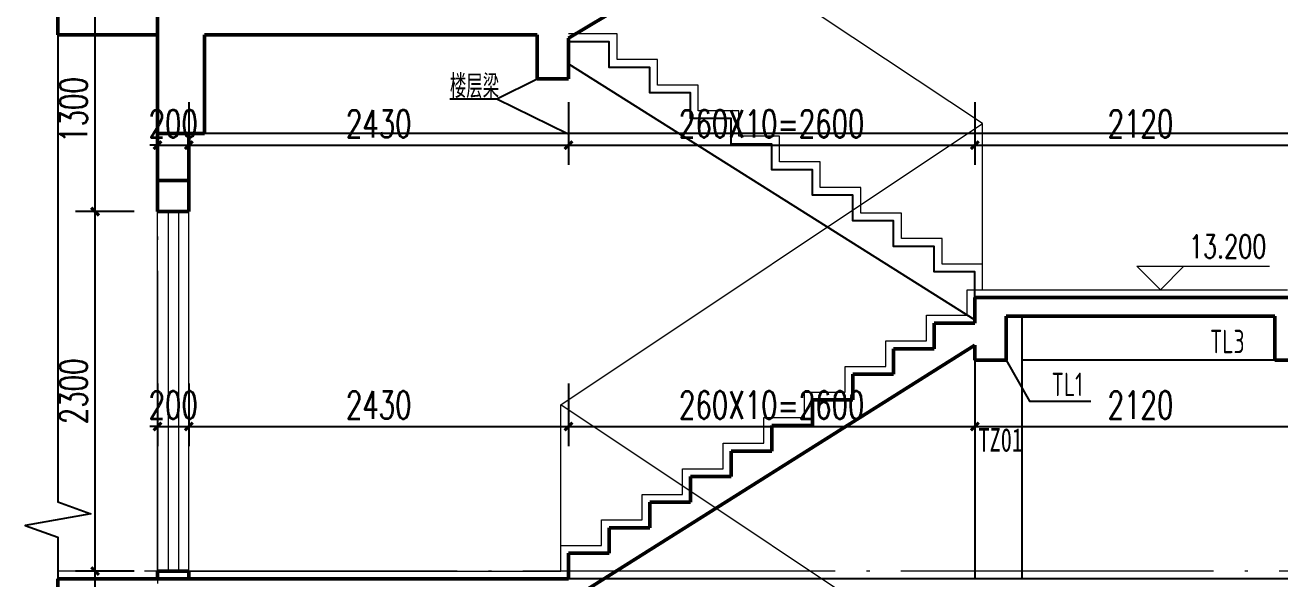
# Model space of a CAD drawing. Extents: x 3968514 to 5230306, y -516551 to -228246.
# Drawn here: x 5138046 to 5146076, y -477822 to -474278 of the extents above; entities that cross this region are included whole.
import ezdxf
from ezdxf.enums import TextEntityAlignment as Align

# ---------------------------------------------------------------- set-up
doc = ezdxf.new("R2010")
doc.units = 0
doc.header["$LTSCALE"] = 1000
doc.header["$MEASUREMENT"] = 0
doc.linetypes.add('DOTE', pattern=[2.42, 2, -0.2, 0.02, -0.2])
for name, color, linetype, lineweight in [('2-立面栏杆', 109, 'Continuous', 9), ('3-粉刷线', 71, 'Continuous', 13), ('DIM_ELEV', 3, 'Continuous', 15), ('DOTE', 1, 'DOTE', 9), ('PUB_DIM', 3, 'Continuous', 15), ('WALL', 140, 'Continuous', 50), ('WINDOW', 2, 'Continuous', 20)]:
    doc.layers.add(name, color=color, linetype=linetype, lineweight=lineweight)
for name, color, linetype in [('DIM_SYMB', 3, 'Continuous'), ('JG-墙柱', 6, 'Continuous'), ('JG-大样-文字', 3, 'Continuous'), ('PUB_TEXT', 7, 'Continuous'), ('S_E_STAIR', 4, 'Continuous'), ('STAIR', 2, 'Continuous')]:
    doc.layers.add(name, color=color, linetype=linetype)
doc.styles.add('_TCH_DIM', font='SIMPLEX', dxfattribs={"bigfont": 'GBCBIG'})
doc.styles.add('DIM_FONT', font='SIMPLEX', dxfattribs={"width": 0.7, "bigfont": 'GBCBIG'})
doc.styles.add('TSSD', font='tssdeng.shx', dxfattribs={"bigfont": 'hztxt.shx'})
doc.styles.add('样式 1', font='')
doc.styles.get('样式 1').set_extended_font_data('FangSong_GB2312')
doc.dimstyles.new('_TCH_ARCH&&50', dxfattribs={"dimscale": 0.5, "dimtxt": 350, "dimasz": 100, "dimexe": 250, "dimexo": 300, "dimgap": 100, "dimtad": 1, "dimdec": 0, "dimzin": 0, "dimdsep": 46, "dimtxsty": 'DIM_FONT', "dimblk": 'ARCHTICK', "dimcen": 0.09, "dimclrt": 7, "dimazin": 2, "dimtfac": 1, "dimtdec": 0, "dimtix": 1, "dimtmove": 2, "dimatfit": 3, "dimfxl": 1, "dimtolj": 1, "dimtzin": 0, "dimarcsym": 0})

# ---------------------------------------------------------------- blocks, each defined once
blk = doc.blocks.new('$TCHSYS$WIN2D')
for p, q in [((-0.5, 0.5), (0.5, 0.5)), ((-0.5, 0.5), (-0.5, -0.5)), ((0.5, 0.5), (0.5, -0.5)), ((0.5, 0.1667), (-0.5, 0.1667)), ((0.5, -0.1667), (-0.5, -0.1667)), ((-0.5, -0.5), (0.5, -0.5))]:
    blk.add_line(p, q)
blk = doc.blocks.new('_ArchTick')
at = {"color": 0, "linetype": 'ByBlock', "const_width": 0.4}
blk.add_lwpolyline([(-0.5, -0.5), (0.5, 0.5)], dxfattribs=at)
blk = doc.blocks.new('*D883')
at = {"layer": 'Defpoints', "color": 0, "transparency": 16777216}
for p in [(5138493.5, -477771.7), (5138893.5, -477771.7), (5138893.5, -479071.7)]:
    blk.add_point(p, dxfattribs=at)
at = {"layer": 'PUB_DIM', "color": 0, "lineweight": -2, "transparency": 16777216}
for p, q in [((5138743.5, -477771.7), (5138368.5, -477771.7)), ((5138493.5, -479071.7), (5138493.5, -477771.7)), ((5138743.5, -479071.7), (5138368.5, -479071.7))]:
    blk.add_line(p, q, dxfattribs=at)
at = {"layer": 'PUB_DIM', "color": 0, "lineweight": -2, "transparency": 16777216, "xscale": 50, "yscale": 50, "zscale": 50}
for p, rotation in [((5138493.5, -477771.7), 90), ((5138493.5, -479071.7), 270)]:
    blk.add_blockref('_ArchTick', p, dxfattribs=dict(at, rotation=rotation))
at = {"layer": 'PUB_DIM', "color": 7, "transparency": 16777216, "insert": (5138356, -478421.7), "char_height": 175, "attachment_point": 5, "rotation": 90, "style": 'DIM_FONT'}
blk.add_mtext('\\A1;1300', dxfattribs=at)
blk = doc.blocks.new('*D884')
at = {"layer": 'Defpoints', "color": 0, "transparency": 16777216}
for p in [(5138493.5, -475471.7), (5138893.5, -475471.7), (5138893.5, -477771.7)]:
    blk.add_point(p, dxfattribs=at)
at = {"layer": 'PUB_DIM', "color": 0, "lineweight": -2, "transparency": 16777216}
for p, q in [((5138743.5, -475471.7), (5138368.5, -475471.7)), ((5138493.5, -477771.7), (5138493.5, -475471.7)), ((5138743.5, -477771.7), (5138368.5, -477771.7))]:
    blk.add_line(p, q, dxfattribs=at)
at = {"layer": 'PUB_DIM', "color": 0, "lineweight": -2, "transparency": 16777216, "xscale": 50, "yscale": 50, "zscale": 50}
for p, rotation in [((5138493.5, -475471.7), 90), ((5138493.5, -477771.7), 270)]:
    blk.add_blockref('_ArchTick', p, dxfattribs=dict(at, rotation=rotation))
at = {"layer": 'PUB_DIM', "color": 7, "transparency": 16777216, "insert": (5138356, -476621.7), "char_height": 175, "attachment_point": 5, "rotation": 90, "style": 'DIM_FONT'}
blk.add_mtext('\\A1;2300', dxfattribs=at)
blk = doc.blocks.new('*D885')
at = {"layer": 'Defpoints', "color": 0, "transparency": 16777216}
for p in [(5138493.5, -474171.7), (5138893.5, -474171.7), (5138893.5, -475471.7)]:
    blk.add_point(p, dxfattribs=at)
at = {"layer": 'PUB_DIM', "color": 0, "lineweight": -2, "transparency": 16777216}
for p, q in [((5138743.5, -474171.7), (5138368.5, -474171.7)), ((5138493.5, -475471.7), (5138493.5, -474171.7)), ((5138743.5, -475471.7), (5138368.5, -475471.7))]:
    blk.add_line(p, q, dxfattribs=at)
at = {"layer": 'PUB_DIM', "color": 0, "lineweight": -2, "transparency": 16777216, "xscale": 50, "yscale": 50, "zscale": 50}
for p, rotation in [((5138493.5, -474171.7), 90), ((5138493.5, -475471.7), 270)]:
    blk.add_blockref('_ArchTick', p, dxfattribs=dict(at, rotation=rotation))
at = {"layer": 'PUB_DIM', "color": 7, "transparency": 16777216, "insert": (5138356, -474821.7), "char_height": 175, "attachment_point": 5, "rotation": 90, "style": 'DIM_FONT'}
blk.add_mtext('\\A1;1300', dxfattribs=at)
blk = doc.blocks.new('*D920')
at = {"layer": 'Defpoints', "color": 0, "transparency": 16777216}
for p in [(5144123.7, -474621.7), (5146243.6, -474621.7), (5146243.6, -475046.7)]:
    blk.add_point(p, dxfattribs=at)
at = {"layer": 'PUB_DIM', "color": 0, "lineweight": -2, "transparency": 16777216}
for p, q in [((5144123.7, -474771.7), (5144123.7, -475171.7)), ((5146243.6, -474771.7), (5146243.6, -475171.7)), ((5144123.7, -475046.7), (5146243.6, -475046.7))]:
    blk.add_line(p, q, dxfattribs=at)
at = {"layer": 'PUB_DIM', "color": 0, "lineweight": -2, "transparency": 16777216, "xscale": 50, "yscale": 50, "zscale": 50, "rotation": 180}
blk.add_blockref('_ArchTick', (5144123.7, -475046.7), dxfattribs=at)
at = {"layer": 'PUB_DIM', "color": 0, "lineweight": -2, "transparency": 16777216, "xscale": 50, "yscale": 50, "zscale": 50}
blk.add_blockref('_ArchTick', (5146243.6, -475046.7), dxfattribs=at)
at = {"layer": 'PUB_DIM', "color": 7, "transparency": 16777216, "insert": (5145183.7, -474909.2), "char_height": 175, "attachment_point": 5, "style": 'DIM_FONT'}
blk.add_mtext('\\A1;2120', dxfattribs=at)
blk = doc.blocks.new('*D921')
at = {"layer": 'Defpoints', "color": 0, "transparency": 16777216}
for p in [(5141523.7, -474621.7), (5144123.7, -474621.7), (5144123.7, -475046.7)]:
    blk.add_point(p, dxfattribs=at)
at = {"layer": 'PUB_DIM', "color": 0, "lineweight": -2, "transparency": 16777216}
for p, q in [((5141523.7, -474771.7), (5141523.7, -475171.7)), ((5144123.7, -474771.7), (5144123.7, -475171.7)), ((5141523.7, -475046.7), (5144123.7, -475046.7))]:
    blk.add_line(p, q, dxfattribs=at)
at = {"layer": 'PUB_DIM', "color": 0, "lineweight": -2, "transparency": 16777216, "xscale": 50, "yscale": 50, "zscale": 50, "rotation": 180}
blk.add_blockref('_ArchTick', (5141523.7, -475046.7), dxfattribs=at)
at = {"layer": 'PUB_DIM', "color": 0, "lineweight": -2, "transparency": 16777216, "xscale": 50, "yscale": 50, "zscale": 50}
blk.add_blockref('_ArchTick', (5144123.7, -475046.7), dxfattribs=at)
at = {"layer": 'PUB_DIM', "color": 7, "transparency": 16777216, "insert": (5142823.7, -474909.2), "char_height": 175, "attachment_point": 5, "style": 'DIM_FONT'}
blk.add_mtext('\\A1;260X10=2600', dxfattribs=at)
blk = doc.blocks.new('*D922')
at = {"layer": 'Defpoints', "color": 0, "transparency": 16777216}
for p in [(5139093.5, -474621.7), (5141523.7, -474621.7), (5141523.7, -475046.7)]:
    blk.add_point(p, dxfattribs=at)
at = {"layer": 'PUB_DIM', "color": 0, "lineweight": -2, "transparency": 16777216}
for p, q in [((5139093.5, -474771.7), (5139093.5, -475171.7)), ((5141523.7, -474771.7), (5141523.7, -475171.7)), ((5139093.5, -475046.7), (5141523.7, -475046.7))]:
    blk.add_line(p, q, dxfattribs=at)
at = {"layer": 'PUB_DIM', "color": 0, "lineweight": -2, "transparency": 16777216, "xscale": 50, "yscale": 50, "zscale": 50, "rotation": 180}
blk.add_blockref('_ArchTick', (5139093.5, -475046.7), dxfattribs=at)
at = {"layer": 'PUB_DIM', "color": 0, "lineweight": -2, "transparency": 16777216, "xscale": 50, "yscale": 50, "zscale": 50}
blk.add_blockref('_ArchTick', (5141523.7, -475046.7), dxfattribs=at)
at = {"layer": 'PUB_DIM', "color": 7, "transparency": 16777216, "insert": (5140308.6, -474909.2), "char_height": 175, "attachment_point": 5, "style": 'DIM_FONT'}
blk.add_mtext('\\A1;2430', dxfattribs=at)
blk = doc.blocks.new('*D923')
at = {"layer": 'Defpoints', "color": 0, "transparency": 16777216}
for p in [(5138893.5, -474621.7), (5139093.5, -474621.7), (5139093.5, -475046.7)]:
    blk.add_point(p, dxfattribs=at)
at = {"layer": 'PUB_DIM', "color": 0, "lineweight": -2, "transparency": 16777216}
for p, q in [((5138893.5, -474771.7), (5138893.5, -475171.7)), ((5139093.5, -474771.7), (5139093.5, -475171.7)), ((5138893.5, -475046.7), (5138843.5, -475046.7)), ((5138893.5, -475046.7), (5139093.5, -475046.7)), ((5139093.5, -475046.7), (5139143.5, -475046.7))]:
    blk.add_line(p, q, dxfattribs=at)
at = {"layer": 'PUB_DIM', "color": 0, "lineweight": -2, "transparency": 16777216, "xscale": 50, "yscale": 50, "zscale": 50}
blk.add_blockref('_ArchTick', (5138893.5, -475046.7), dxfattribs=at)
at = {"layer": 'PUB_DIM', "color": 0, "lineweight": -2, "transparency": 16777216, "xscale": 50, "yscale": 50, "zscale": 50, "rotation": 180}
blk.add_blockref('_ArchTick', (5139093.5, -475046.7), dxfattribs=at)
at = {"layer": 'PUB_DIM', "color": 7, "transparency": 16777216, "insert": (5138993.5, -474909.2), "char_height": 175, "attachment_point": 5, "style": 'DIM_FONT'}
blk.add_mtext('\\A1;200', dxfattribs=at)
blk = doc.blocks.new('*D925')
at = {"layer": 'Defpoints', "color": 0, "transparency": 16777216}
for p in [(5144123.7, -476421.6), (5146243.6, -476421.6), (5146243.6, -476846.6)]:
    blk.add_point(p, dxfattribs=at)
at = {"layer": 'PUB_DIM', "color": 0, "lineweight": -2, "transparency": 16777216}
for p, q in [((5144123.7, -476571.6), (5144123.7, -476971.6)), ((5146243.6, -476571.6), (5146243.6, -476971.6)), ((5144123.7, -476846.6), (5146243.6, -476846.6))]:
    blk.add_line(p, q, dxfattribs=at)
at = {"layer": 'PUB_DIM', "color": 0, "lineweight": -2, "transparency": 16777216, "xscale": 50, "yscale": 50, "zscale": 50, "rotation": 180}
blk.add_blockref('_ArchTick', (5144123.7, -476846.6), dxfattribs=at)
at = {"layer": 'PUB_DIM', "color": 0, "lineweight": -2, "transparency": 16777216, "xscale": 50, "yscale": 50, "zscale": 50}
blk.add_blockref('_ArchTick', (5146243.6, -476846.6), dxfattribs=at)
at = {"layer": 'PUB_DIM', "color": 7, "transparency": 16777216, "insert": (5145183.7, -476709.1), "char_height": 175, "attachment_point": 5, "style": 'DIM_FONT'}
blk.add_mtext('\\A1;2120', dxfattribs=at)
blk = doc.blocks.new('*D926')
at = {"layer": 'Defpoints', "color": 0, "transparency": 16777216}
for p in [(5141523.7, -476421.6), (5144123.7, -476421.6), (5144123.7, -476846.6)]:
    blk.add_point(p, dxfattribs=at)
at = {"layer": 'PUB_DIM', "color": 0, "lineweight": -2, "transparency": 16777216}
for p, q in [((5141523.7, -476571.6), (5141523.7, -476971.6)), ((5144123.7, -476571.6), (5144123.7, -476971.6)), ((5141523.7, -476846.6), (5144123.7, -476846.6))]:
    blk.add_line(p, q, dxfattribs=at)
at = {"layer": 'PUB_DIM', "color": 0, "lineweight": -2, "transparency": 16777216, "xscale": 50, "yscale": 50, "zscale": 50, "rotation": 180}
blk.add_blockref('_ArchTick', (5141523.7, -476846.6), dxfattribs=at)
at = {"layer": 'PUB_DIM', "color": 0, "lineweight": -2, "transparency": 16777216, "xscale": 50, "yscale": 50, "zscale": 50}
blk.add_blockref('_ArchTick', (5144123.7, -476846.6), dxfattribs=at)
at = {"layer": 'PUB_DIM', "color": 7, "transparency": 16777216, "insert": (5142823.7, -476709.1), "char_height": 175, "attachment_point": 5, "style": 'DIM_FONT'}
blk.add_mtext('\\A1;260X10=2600', dxfattribs=at)
blk = doc.blocks.new('*D927')
at = {"layer": 'Defpoints', "color": 0, "transparency": 16777216}
for p in [(5139093.6, -476421.6), (5141523.7, -476421.6), (5141523.7, -476846.6)]:
    blk.add_point(p, dxfattribs=at)
at = {"layer": 'PUB_DIM', "color": 0, "lineweight": -2, "transparency": 16777216}
for p, q in [((5139093.6, -476571.6), (5139093.6, -476971.6)), ((5141523.7, -476571.6), (5141523.7, -476971.6)), ((5139093.6, -476846.6), (5141523.7, -476846.6))]:
    blk.add_line(p, q, dxfattribs=at)
at = {"layer": 'PUB_DIM', "color": 0, "lineweight": -2, "transparency": 16777216, "xscale": 50, "yscale": 50, "zscale": 50, "rotation": 180}
blk.add_blockref('_ArchTick', (5139093.6, -476846.6), dxfattribs=at)
at = {"layer": 'PUB_DIM', "color": 0, "lineweight": -2, "transparency": 16777216, "xscale": 50, "yscale": 50, "zscale": 50}
blk.add_blockref('_ArchTick', (5141523.7, -476846.6), dxfattribs=at)
at = {"layer": 'PUB_DIM', "color": 7, "transparency": 16777216, "insert": (5140308.6, -476709.1), "char_height": 175, "attachment_point": 5, "style": 'DIM_FONT'}
blk.add_mtext('\\A1;2430', dxfattribs=at)
blk = doc.blocks.new('*D928')
at = {"layer": 'Defpoints', "color": 0, "transparency": 16777216}
for p in [(5138893.5, -476421.6), (5139093.6, -476421.6), (5139093.6, -476846.6)]:
    blk.add_point(p, dxfattribs=at)
at = {"layer": 'PUB_DIM', "color": 0, "lineweight": -2, "transparency": 16777216}
for p, q in [((5138893.5, -476571.6), (5138893.5, -476971.6)), ((5139093.6, -476571.6), (5139093.6, -476971.6)), ((5138893.5, -476846.6), (5138843.5, -476846.6)), ((5138893.5, -476846.6), (5139093.6, -476846.6)), ((5139093.6, -476846.6), (5139143.6, -476846.6))]:
    blk.add_line(p, q, dxfattribs=at)
at = {"layer": 'PUB_DIM', "color": 0, "lineweight": -2, "transparency": 16777216, "xscale": 50, "yscale": 50, "zscale": 50}
blk.add_blockref('_ArchTick', (5138893.5, -476846.6), dxfattribs=at)
at = {"layer": 'PUB_DIM', "color": 0, "lineweight": -2, "transparency": 16777216, "xscale": 50, "yscale": 50, "zscale": 50, "rotation": 180}
blk.add_blockref('_ArchTick', (5139093.6, -476846.6), dxfattribs=at)
at = {"layer": 'PUB_DIM', "color": 7, "transparency": 16777216, "insert": (5138993.5, -476709.1), "char_height": 175, "attachment_point": 5, "style": 'DIM_FONT'}
blk.add_mtext('\\A1;200', dxfattribs=at)

msp = doc.modelspace()

# ---------------------------------------------------------------- linework, layer by layer
at = {"layer": '2-立面栏杆'}
for points in [[(5141473.68638, -484510.14056), (5144693.68638, -482410.12056), (5141473.68638, -480308.00056), (5144173.68638, -478507.96056), (5141473.68638, -476708.00056), (5144173.68638, -474907.96056), (5141473.68638, -473115.91056), (5144693.68638, -471090.90056), (5141458.68638, -469227.64144)], [(5144173.68638, -475807.96056), (5144173.68638, -474907.96056)], [(5141473.68638, -477608.00056), (5141473.68638, -476708.00056)]]:
    msp.add_lwpolyline(points, dxfattribs=at)
at = {"layer": '3-粉刷线'}
for points in [[(5144173.68638, -475971.60056), (5144173.68638, -475807.96056), (5143913.68638, -475807.96056), (5143913.68638, -475644.32056), (5143653.68638, -475644.32056), (5143653.68638, -475480.68056), (5143393.68638, -475480.68056), (5143393.68638, -475317.04056), (5143133.68638, -475317.04056), (5143133.68638, -475153.40056), (5142873.68638, -475153.40056), (5142873.68638, -474989.76056), (5142613.68638, -474989.76056), (5142613.68638, -474826.12056), (5142353.68638, -474826.12056), (5142353.68638, -474662.48056), (5142093.68638, -474662.48056), (5142093.68638, -474498.84056), (5141833.68638, -474498.84056), (5141833.68638, -474335.20056), (5141523.68638, -474335.20056)], [(5139093.57296, -477771.64438), (5141473.68638, -477771.64056), (5141473.68638, -477608.00056), (5141733.68638, -477608.00056), (5141733.68638, -477444.36056), (5141993.68638, -477444.36056), (5141993.68638, -477280.72056), (5142253.68638, -477280.72056), (5142253.68638, -477117.08056), (5142513.68638, -477117.08056), (5142513.68638, -476953.44056), (5142773.68638, -476953.44056), (5142773.68638, -476789.80056), (5143033.68638, -476789.80056), (5143033.68638, -476626.16056), (5143293.68638, -476626.16056), (5143293.68638, -476462.52056), (5143553.68638, -476462.52056), (5143553.68638, -476298.88056), (5143813.68638, -476298.88056), (5143813.68638, -476135.24056), (5144073.68638, -476135.24056), (5144073.68638, -475971.60056), (5146123.56438, -475971.60056)]]:
    msp.add_lwpolyline(points, dxfattribs=at)
at = {"layer": 'DIM_ELEV'}
for p, q in [((5145311.15588, -475971.60056), (5145161.15588, -475821.60056)), ((5145161.15588, -475821.60056), (5146009.02679, -475821.60056)), ((5145311.15588, -475971.60056), (5145461.15588, -475821.60056)), ((5144961.15588, -475971.60056), (5145461.15588, -475971.60056))]:
    msp.add_line(p, q, dxfattribs=at)
at = {"layer": 'DIM_SYMB'}
msp.add_lwpolyline([(5138255.51959, -468533.18151), (5138255.51959, -477329.68151), (5138465.51959, -477406.11526), (5138045.51959, -477480.17259), (5138255.51959, -477554.68151), (5138255.51959, -486351.18151)], dxfattribs=at)
at = {"layer": 'DOTE', "color": 1}
for p, q in [((5138893.51959, -466171.68438), (5138893.51959, -486351.18151)), ((5148070.67038, -477771.68438), (5138255.51959, -477771.68438))]:
    msp.add_line(p, q, dxfattribs=at)
at = {"layer": 'JG-墙柱'}
for points in [[(5144423.68638, -476141.60056), (5144423.68638, -477821.66808)], [(5144123.68638, -476421.60056), (5144123.68638, -477821.66523)], [(5146043.68638, -476421.60056), (5144423.68638, -476421.60056)]]:
    msp.add_lwpolyline(points, dxfattribs=at)
at = {"layer": 'JG-大样-文字'}
for points in [[(5141065.50877, -474750.36273), (5141323.68638, -474621.68056)], [(5140763.68641, -474750.36273), (5141065.50877, -474750.36273)], [(5141065.50877, -474750.36273), (5141517.5429, -474971.72439)], [(5144323.68638, -476421.60056), (5144473.19456, -476684.31713), (5144866.69456, -476684.31713)]]:
    msp.add_lwpolyline(points, dxfattribs=at)
at = {"layer": 'S_E_STAIR', "color": 2}
for points in [[(5146143.62917, -474971.72439), (5139193.57389, -474971.72439)], [(5146143.62917, -477821.68439), (5141523.68635, -477821.64057)]]:
    msp.add_lwpolyline(points, dxfattribs=at)
at = {"layer": 'STAIR'}
msp.add_line((5141523.68638, -474526.98984), (5144123.68638, -476163.38984), dxfattribs=at)
msp.add_lwpolyline([(5144123.68638, -476021.60056), (5144123.68638, -475857.96056), (5143863.68638, -475857.96056), (5143863.68638, -475694.32056), (5143603.68638, -475694.32056), (5143603.68638, -475530.68056), (5143343.68638, -475530.68056), (5143343.68638, -475367.04056), (5143083.68638, -475367.04056), (5143083.68638, -475203.40056), (5142823.68638, -475203.40056), (5142823.68638, -475039.76056), (5142563.68638, -475039.76056), (5142563.68638, -474876.12056), (5142303.68638, -474876.12056), (5142303.68638, -474712.48056), (5142043.68638, -474712.48056), (5142043.68638, -474548.84056), (5141783.68638, -474548.84056), (5141783.68638, -474385.20056), (5141523.68638, -474385.20056)], dxfattribs=at)
at = {"layer": 'WALL'}
for p, q in [((5141523.68638, -474361.56882), (5144643.68638, -472492.32882)), ((5138255.51959, -474341.68056), (5138255.51959, -474221.68056)), ((5138893.51959, -474221.68056), (5138893.51959, -474971.68628)), ((5138893.51959, -474341.68056), (5138255.51959, -474341.68056)), ((5139193.51959, -474971.68628), (5139193.51959, -474341.68056)), ((5139193.51959, -474341.68056), (5141323.68638, -474341.68056)), ((5141323.68638, -474341.68056), (5141323.68638, -474621.68056)), ((5141523.68638, -474621.68056), (5141523.68638, -474361.56882)), ((5141323.68638, -474621.68056), (5141523.68638, -474621.68056)), ((5138893.5253, -475271.68441), (5138893.51959, -474971.68628)), ((5138893.51959, -474971.68628), (5139193.51959, -474971.68628)), ((5139093.5253, -475271.68441), (5139093.51959, -474971.68247)), ((5139093.51959, -475271.68441), (5138893.51959, -475271.68441)), ((5138893.51959, -475271.68441), (5138893.51959, -475471.68441)), ((5139093.51959, -475471.68441), (5139093.51959, -475271.68441)), ((5138893.51959, -475471.68441), (5139093.51959, -475471.68441)), ((5146243.62919, -476021.60056), (5144123.68638, -476021.60056)), ((5144123.68638, -476021.60056), (5144123.68638, -476185.24056)), ((5144123.68638, -476185.24056), (5143863.68638, -476185.24056)), ((5143863.68638, -476185.24056), (5143863.68638, -476348.88056)), ((5144323.68638, -476421.60056), (5144323.68638, -476141.60056)), ((5144323.68638, -476141.60056), (5146043.68638, -476141.60056)), ((5146043.68638, -476141.60056), (5146043.68638, -476421.60056)), ((5141523.68638, -477963.42984), (5144123.68638, -476327.02984)), ((5143863.68638, -476348.88056), (5143603.68638, -476348.88056)), ((5143603.68638, -476348.88056), (5143603.68638, -476512.52056)), ((5144123.68638, -476327.02984), (5144123.68638, -476421.60056)), ((5144123.68638, -476421.60056), (5144323.68638, -476421.60056)), ((5146043.68638, -476421.60056), (5146243.62919, -476421.60056)), ((5143603.68638, -476512.52056), (5143343.68638, -476512.52056)), ((5143343.68638, -476512.52056), (5143343.68638, -476676.16056)), ((5143343.68638, -476676.16056), (5143083.68638, -476676.16056)), ((5143083.68638, -476676.16056), (5143083.68638, -476839.80056)), ((5143083.68638, -476839.80056), (5142823.68638, -476839.80056)), ((5142823.68638, -476839.80056), (5142823.68638, -477003.44056)), ((5142823.68638, -477003.44056), (5142563.68638, -477003.44056)), ((5142563.68638, -477003.44056), (5142563.68638, -477167.08056)), ((5142563.68638, -477167.08056), (5142303.68638, -477167.08056)), ((5142303.68638, -477167.08056), (5142303.68638, -477330.72056)), ((5142303.68638, -477330.72056), (5142043.68638, -477330.72056)), ((5142043.68638, -477330.72056), (5142043.68638, -477494.36056)), ((5142043.68638, -477494.36056), (5141783.68638, -477494.36056)), ((5141783.68638, -477494.36056), (5141783.68638, -477658.00056)), ((5141783.68638, -477658.00056), (5141523.68638, -477658.00056)), ((5141523.68638, -477658.00056), (5141523.68638, -477821.64056)), ((5139093.57296, -477771.6806), (5138893.57296, -477771.68441)), ((5138893.57296, -477771.68441), (5138893.57391, -477821.64056)), ((5139093.57391, -477821.63675), (5139093.57296, -477771.6806)), ((5138893.57391, -477821.64056), (5138255.51959, -477821.64056)), ((5138255.51959, -477941.64056), (5138255.51959, -477821.64056)), ((5141523.68638, -477821.64056), (5138893.57391, -477821.64056))]:
    msp.add_line(p, q, dxfattribs=at)

# ---------------------------------------------------------------- block references
at = {"layer": 'WINDOW', "xscale": 2300, "yscale": 200, "zscale": 2300, "rotation": 90.00109216415848}
msp.add_blockref('$TCHSYS$WIN2D', (5138993.55104, -476621.6825), dxfattribs=at)

# ---------------------------------------------------------------- texts
at = {"layer": 'JG-墙柱', "color": 0, "style": '样式 1', "width": 0.7}
msp.add_text('TZ01', height=150, dxfattribs=at).set_placement((5144146.3418, -477007.21651))
at = {"layer": 'JG-大样-文字', "style": 'TSSD', "width": 0.7}
msp.add_text('楼层梁', height=150, dxfattribs=at).set_placement((5140764.06654, -474745.09613))
for s, rotation, p in [('TL3', 359.999999973, (5145849.87192, -476377.63374)), ('TL1', 0.000000027, (5144815.73817, -476652.31618))]:
    msp.add_text(s, height=150, rotation=rotation, dxfattribs=at).set_placement(p, align=Align.RIGHT)
at = {"layer": 'PUB_TEXT', "color": 7, "style": '_TCH_DIM', "width": 0.705882}
msp.add_text('13.200', height=148.75, dxfattribs=at).set_placement((5145494.02679, -475769.10056))

# ---------------------------------------------------------------- dimensions: what is measured, and where the dimension line sits
at = {"layer": 'PUB_DIM'}
for p1, p2, distance, picture, middle in [((5138893.52833, -475471.68809), (5138893.52833, -474171.74012), 400, '*D885', (5138356.02833, -474821.7141)), ((5138893.52288, -474621.68056), (5139093.52102, -474621.68056), -425, '*D923', (5138993.52195, -474909.18056)), ((5139093.52102, -474621.68056), (5141523.68967, -474621.68056), -425, '*D922', (5140308.60535, -474909.18056)), ((5144123.68638, -474621.68056), (5146243.63249, -474621.68056), -425, '*D920', (5145183.65943, -474909.18056)), ((5138893.52833, -477771.65187), (5138893.52833, -475471.68809), 400, '*D884', (5138356.02833, -476621.66998)), ((5138893.52288, -476421.60056), (5139093.55533, -476421.60056), -425, '*D928', (5138993.5391, -476709.10056)), ((5139093.55533, -476421.60056), (5141523.68967, -476421.60056), -425, '*D927', (5140308.6225, -476709.10056)), ((5144123.68638, -476421.60056), (5146243.63249, -476421.60056), -425, '*D925', (5145183.65943, -476709.10056)), ((5138893.52833, -479071.68594), (5138893.52833, -477771.65187), 400, '*D883', (5138356.02833, -478421.6689))]:
    dim = msp.add_aligned_dim(p1=p1, p2=p2, distance=distance, dimstyle='_TCH_ARCH&&50', dxfattribs=at)
    dim.commit()
    dim.dimension.update_dxf_attribs({"geometry": picture, "text_midpoint": middle})
for p1, p2, picture, middle in [((5141523.68967, -474621.68056), (5144123.68638, -474621.68056), '*D921', (5142823.68802, -474909.18056)), ((5141523.68967, -476421.60056), (5144123.68638, -476421.60056), '*D926', (5142823.68802, -476709.10056))]:
    dim = msp.add_aligned_dim(p1=p1, p2=p2, distance=-425, text='260X10=2600', dimstyle='_TCH_ARCH&&50', dxfattribs=at)
    dim.commit()
    dim.dimension.update_dxf_attribs({"geometry": picture, "text_midpoint": middle})

doc.saveas('drawing.dxf')
